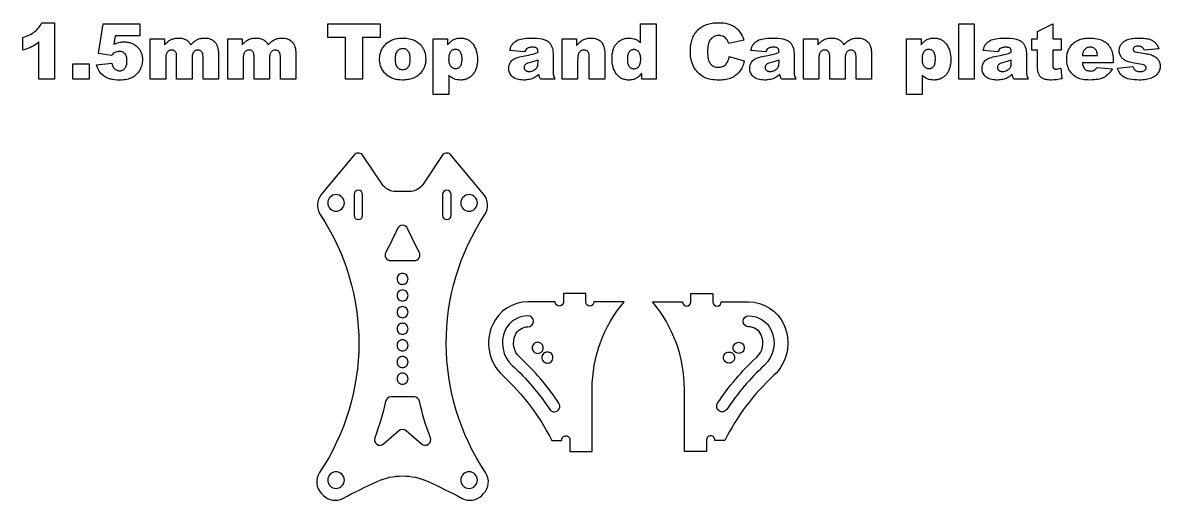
# Model space of a CAD drawing. Extents: x 0 to 442, y 0 to 193.
# Drawn here: x 237 to 442.3, y 45.9 to 132 of the extents above; entities that cross this region are included whole.
import ezdxf

# ---------------------------------------------------------------- set-up
doc = ezdxf.new("R2010")
doc.units = 0
doc.layers.get('0').update_dxf_attribs({"linetype": 'CONTINUOUS'})

msp = doc.modelspace()

# ---------------------------------------------------------------- linework, layer by layer
for points in [[(242.76, 132.01), (242.76, 121.84), (239.95, 121.84), (239.95, 128.51), (239.61, 128.26), (239.28, 128.04), (238.95, 127.84), (238.63, 127.67), (238.29, 127.51), (237.91, 127.35), (237.49, 127.2), (237.03, 127.05), (237.03, 129.33), (237.37, 129.45), (237.7, 129.57), (238, 129.7), (238.29, 129.84), (238.55, 129.98), (238.8, 130.12), (239.03, 130.27), (239.23, 130.43), (239.42, 130.6), (239.6, 130.77), (239.77, 130.95), (239.93, 131.15), (240.08, 131.35), (240.22, 131.56), (240.34, 131.78), (240.46, 132.01)], [(251.56, 131.84), (258.15, 131.84), (258.15, 129.63), (253.69, 129.63), (253.45, 128.13), (253.68, 128.23), (253.91, 128.32), (254.14, 128.39), (254.36, 128.45), (254.59, 128.5), (254.82, 128.53), (255.04, 128.55), (255.26, 128.56), (255.63, 128.55), (255.8, 128.53), (255.98, 128.5), (256.14, 128.47), (256.31, 128.43), (256.47, 128.39), (256.62, 128.33), (256.77, 128.27), (256.92, 128.21), (257.06, 128.13), (257.19, 128.05), (257.33, 127.96), (257.45, 127.87), (257.58, 127.76), (257.7, 127.65), (257.81, 127.54), (257.92, 127.42), (258.01, 127.3), (258.11, 127.17), (258.19, 127.04), (258.27, 126.91), (258.34, 126.77), (258.4, 126.63), (258.45, 126.48), (258.5, 126.34), (258.54, 126.18), (258.57, 126.03), (258.6, 125.87), (258.62, 125.71), (258.63, 125.37), (258.62, 125.13), (258.6, 124.89), (258.56, 124.65), (258.51, 124.42), (258.44, 124.19), (258.36, 123.96), (258.26, 123.73), (258.15, 123.51), (258.02, 123.29), (257.89, 123.09), (257.73, 122.9), (257.57, 122.72), (257.39, 122.56), (257.2, 122.4), (257, 122.27), (256.79, 122.14), (256.56, 122.03), (256.31, 121.94), (256.05, 121.86), (255.78, 121.79), (255.49, 121.74), (255.18, 121.7), (254.86, 121.68), (254.53, 121.67), (254.05, 121.68), (253.61, 121.72), (253.2, 121.78), (253.01, 121.82), (252.83, 121.86), (252.49, 121.97), (252.33, 122.03), (252.18, 122.09), (252.03, 122.17), (251.89, 122.24), (251.76, 122.33), (251.63, 122.42), (251.39, 122.61), (251.18, 122.82), (250.99, 123.03), (250.83, 123.26), (250.68, 123.51), (250.55, 123.79), (250.43, 124.1), (250.32, 124.43), (253.13, 124.74), (253.16, 124.58), (253.19, 124.42), (253.24, 124.28), (253.3, 124.15), (253.36, 124.02), (253.43, 123.91), (253.51, 123.81), (253.6, 123.72), (253.7, 123.63), (253.8, 123.56), (253.91, 123.5), (254.02, 123.45), (254.13, 123.41), (254.25, 123.39), (254.37, 123.37), (254.5, 123.36), (254.64, 123.37), (254.78, 123.39), (254.9, 123.43), (255.03, 123.47), (255.14, 123.54), (255.25, 123.61), (255.36, 123.7), (255.46, 123.8), (255.54, 123.92), (255.62, 124.05), (255.69, 124.19), (255.74, 124.35), (255.78, 124.52), (255.81, 124.71), (255.83, 124.91), (255.83, 125.12), (255.83, 125.33), (255.81, 125.53), (255.78, 125.72), (255.74, 125.89), (255.69, 126.05), (255.62, 126.19), (255.54, 126.32), (255.45, 126.43), (255.35, 126.52), (255.25, 126.61), (255.13, 126.68), (255.01, 126.74), (254.88, 126.78), (254.74, 126.82), (254.59, 126.84), (254.44, 126.84), (254.24, 126.83), (254.04, 126.79), (253.85, 126.73), (253.66, 126.64), (253.52, 126.56), (253.37, 126.44), (253.21, 126.3), (253.04, 126.13), (250.68, 126.47)], [(292.1, 131.84), (301.49, 131.84), (301.49, 129.37), (298.34, 129.37), (298.34, 121.84), (295.25, 121.84), (295.25, 129.37), (292.1, 129.37)], [(351.31, 131.84), (351.31, 121.84), (348.71, 121.84), (348.71, 122.91), (348.45, 122.6), (348.32, 122.46), (348.19, 122.34), (348.07, 122.23), (347.95, 122.14), (347.83, 122.06), (347.72, 121.99), (347.57, 121.92), (347.41, 121.86), (347.25, 121.8), (347.08, 121.76), (346.91, 121.72), (346.74, 121.7), (346.56, 121.68), (346.38, 121.68), (346.2, 121.68), (346.02, 121.7), (345.85, 121.72), (345.68, 121.75), (345.52, 121.79), (345.37, 121.84), (345.22, 121.89), (345.08, 121.96), (344.94, 122.04), (344.8, 122.12), (344.68, 122.21), (344.55, 122.31), (344.44, 122.42), (344.33, 122.54), (344.22, 122.67), (344.12, 122.8), (343.94, 123.09), (343.78, 123.4), (343.64, 123.72), (343.53, 124.05), (343.45, 124.4), (343.39, 124.77), (343.35, 125.14), (343.34, 125.54), (343.35, 125.98), (343.39, 126.39), (343.42, 126.58), (343.46, 126.77), (343.5, 126.95), (343.55, 127.13), (343.61, 127.3), (343.68, 127.46), (343.75, 127.62), (343.82, 127.77), (343.91, 127.91), (344, 128.04), (344.1, 128.17), (344.2, 128.3), (344.31, 128.41), (344.42, 128.52), (344.54, 128.62), (344.66, 128.71), (344.79, 128.8), (344.91, 128.88), (345.05, 128.95), (345.18, 129.01), (345.32, 129.07), (345.46, 129.12), (345.61, 129.16), (345.76, 129.19), (345.91, 129.22), (346.07, 129.24), (346.23, 129.25), (346.39, 129.25), (346.71, 129.24), (347.01, 129.2), (347.3, 129.13), (347.44, 129.08), (347.57, 129.03), (347.7, 128.97), (347.83, 128.91), (347.95, 128.84), (348.07, 128.76), (348.19, 128.67), (348.3, 128.58), (348.51, 128.38), (348.51, 131.84)], [(364.5, 125.94), (367.21, 125.12), (367.14, 124.84), (367.06, 124.57), (366.96, 124.32), (366.86, 124.07), (366.75, 123.84), (366.63, 123.62), (366.49, 123.41), (366.35, 123.21), (366.2, 123.03), (366.04, 122.86), (365.87, 122.69), (365.7, 122.54), (365.51, 122.41), (365.31, 122.28), (365.11, 122.16), (364.9, 122.06), (364.67, 121.97), (364.43, 121.89), (364.18, 121.82), (363.91, 121.77), (363.62, 121.73), (363.33, 121.7), (363.01, 121.68), (362.68, 121.67), (362.29, 121.68), (361.91, 121.7), (361.54, 121.74), (361.2, 121.79), (360.88, 121.86), (360.57, 121.94), (360.29, 122.03), (360.02, 122.15), (359.77, 122.28), (359.52, 122.43), (359.28, 122.6), (359.06, 122.8), (358.84, 123.02), (358.63, 123.26), (358.43, 123.53), (358.24, 123.81), (358.15, 123.96), (358.06, 124.12), (357.98, 124.28), (357.91, 124.45), (357.78, 124.8), (357.67, 125.17), (357.59, 125.56), (357.53, 125.98), (357.5, 126.41), (357.49, 126.87), (357.49, 127.17), (357.51, 127.47), (357.53, 127.76), (357.57, 128.04), (357.61, 128.31), (357.67, 128.57), (357.74, 128.82), (357.82, 129.06), (357.9, 129.29), (358, 129.52), (358.11, 129.74), (358.23, 129.94), (358.36, 130.14), (358.5, 130.33), (358.65, 130.51), (358.81, 130.68), (358.97, 130.84), (359.15, 130.99), (359.34, 131.13), (359.53, 131.26), (359.74, 131.38), (359.95, 131.49), (360.17, 131.59), (360.4, 131.68), (360.64, 131.76), (360.88, 131.83), (361.14, 131.88), (361.4, 131.93), (361.67, 131.97), (361.95, 131.99), (362.24, 132.01), (362.54, 132.01), (363, 132), (363.43, 131.97), (363.84, 131.91), (364.23, 131.82), (364.41, 131.77), (364.59, 131.71), (364.76, 131.65), (364.92, 131.58), (365.08, 131.51), (365.23, 131.43), (365.37, 131.34), (365.51, 131.25), (365.64, 131.15), (365.77, 131.05), (365.9, 130.93), (366.02, 130.82), (366.24, 130.56), (366.45, 130.28), (366.65, 129.97), (366.82, 129.64), (366.98, 129.29), (367.12, 128.9), (364.39, 128.3), (364.32, 128.51), (364.24, 128.69), (364.17, 128.84), (364.09, 128.96), (363.95, 129.13), (363.8, 129.28), (363.63, 129.4), (363.45, 129.51), (363.26, 129.59), (363.06, 129.65), (362.84, 129.69), (362.62, 129.7), (362.36, 129.69), (362.12, 129.65), (361.9, 129.58), (361.79, 129.54), (361.69, 129.49), (361.59, 129.43), (361.49, 129.37), (361.4, 129.3), (361.32, 129.23), (361.15, 129.05), (361.01, 128.86), (360.91, 128.69), (360.82, 128.5), (360.75, 128.29), (360.69, 128.05), (360.64, 127.79), (360.61, 127.51), (360.59, 127.21), (360.58, 126.89), (360.59, 126.49), (360.61, 126.12), (360.65, 125.79), (360.71, 125.49), (360.78, 125.22), (360.87, 124.98), (360.97, 124.78), (361.03, 124.69), (361.09, 124.61), (361.22, 124.46), (361.37, 124.34), (361.52, 124.23), (361.69, 124.15), (361.88, 124.08), (362.07, 124.03), (362.28, 124), (362.51, 123.99), (362.72, 124), (362.92, 124.02), (363.11, 124.06), (363.28, 124.12), (363.45, 124.19), (363.59, 124.27), (363.73, 124.37), (363.85, 124.49), (363.96, 124.62), (364.06, 124.77), (364.15, 124.93), (364.24, 125.1), (364.32, 125.29), (364.39, 125.49), (364.45, 125.71)], [(405.89, 131.84), (408.67, 131.84), (408.67, 121.84), (405.89, 121.84)], [(422.87, 131.84), (422.87, 129.09), (424.4, 129.09), (424.4, 127.05), (422.87, 127.05), (422.87, 124.49), (422.88, 124.28), (422.9, 124.1), (422.92, 123.97), (422.96, 123.88), (423, 123.82), (423.04, 123.77), (423.09, 123.73), (423.15, 123.7), (423.21, 123.68), (423.28, 123.66), (423.36, 123.65), (423.44, 123.64), (423.61, 123.65), (423.81, 123.69), (424.04, 123.74), (424.3, 123.82), (424.5, 121.9), (424, 121.81), (423.51, 121.74), (423.04, 121.69), (422.58, 121.68), (422.33, 121.68), (422.1, 121.7), (421.88, 121.72), (421.68, 121.75), (421.5, 121.78), (421.33, 121.83), (421.18, 121.88), (421.05, 121.94), (420.93, 122.02), (420.82, 122.09), (420.72, 122.18), (420.63, 122.28), (420.54, 122.38), (420.46, 122.5), (420.39, 122.62), (420.33, 122.75), (420.27, 122.9), (420.22, 123.06), (420.18, 123.25), (420.15, 123.46), (420.12, 123.69), (420.11, 123.94), (420.09, 124.21), (420.09, 124.51), (420.09, 127.05), (419.07, 127.05), (419.07, 129.09), (420.09, 129.09), (420.09, 130.42)], [(260.04, 129.09), (262.63, 129.09), (262.63, 128.03), (262.77, 128.19), (262.91, 128.34), (263.05, 128.47), (263.19, 128.6), (263.33, 128.71), (263.47, 128.81), (263.62, 128.9), (263.76, 128.97), (263.91, 129.04), (264.06, 129.09), (264.22, 129.14), (264.39, 129.18), (264.56, 129.21), (264.75, 129.23), (264.94, 129.25), (265.14, 129.25), (265.35, 129.25), (265.55, 129.23), (265.74, 129.21), (265.91, 129.17), (266.08, 129.13), (266.23, 129.08), (266.38, 129.02), (266.51, 128.94), (266.63, 128.86), (266.75, 128.77), (266.86, 128.67), (266.97, 128.56), (267.07, 128.44), (267.16, 128.31), (267.25, 128.18), (267.34, 128.03), (267.66, 128.36), (267.81, 128.5), (267.96, 128.63), (268.11, 128.74), (268.25, 128.84), (268.39, 128.92), (268.53, 128.99), (268.67, 129.05), (268.81, 129.11), (268.97, 129.15), (269.13, 129.19), (269.3, 129.21), (269.48, 129.23), (269.66, 129.25), (269.86, 129.25), (270.14, 129.24), (270.41, 129.21), (270.66, 129.15), (270.89, 129.08), (271.11, 128.98), (271.32, 128.86), (271.5, 128.72), (271.67, 128.56), (271.75, 128.47), (271.83, 128.37), (271.9, 128.27), (271.96, 128.16), (272.07, 127.93), (272.17, 127.67), (272.24, 127.39), (272.29, 127.08), (272.32, 126.75), (272.33, 126.39), (272.33, 121.84), (269.55, 121.84), (269.55, 125.97), (269.53, 126.2), (269.5, 126.4), (269.47, 126.48), (269.44, 126.56), (269.4, 126.64), (269.36, 126.7), (269.28, 126.79), (269.21, 126.86), (269.13, 126.93), (269.04, 126.98), (268.95, 127.02), (268.86, 127.05), (268.76, 127.07), (268.66, 127.07), (268.54, 127.07), (268.43, 127.05), (268.32, 127.02), (268.22, 126.99), (268.12, 126.94), (268.03, 126.88), (267.95, 126.8), (267.87, 126.72), (267.8, 126.62), (267.74, 126.52), (267.69, 126.39), (267.65, 126.26), (267.62, 126.11), (267.59, 125.95), (267.58, 125.77), (267.57, 125.58), (267.57, 121.84), (264.79, 121.84), (264.79, 125.83), (264.79, 126.05), (264.78, 126.23), (264.76, 126.38), (264.74, 126.48), (264.68, 126.61), (264.61, 126.73), (264.53, 126.83), (264.43, 126.92), (264.31, 126.99), (264.19, 127.05), (264.06, 127.08), (263.92, 127.09), (263.8, 127.08), (263.69, 127.07), (263.58, 127.04), (263.48, 127), (263.38, 126.95), (263.29, 126.88), (263.21, 126.81), (263.13, 126.73), (263.06, 126.63), (262.99, 126.52), (262.94, 126.39), (262.9, 126.25), (262.86, 126.09), (262.84, 125.92), (262.82, 125.74), (262.82, 125.54), (262.82, 121.84), (260.04, 121.84)], [(274.01, 129.09), (276.6, 129.09), (276.6, 128.03), (276.74, 128.19), (276.88, 128.34), (277.02, 128.47), (277.16, 128.6), (277.3, 128.71), (277.44, 128.81), (277.59, 128.9), (277.73, 128.97), (277.88, 129.04), (278.03, 129.09), (278.19, 129.14), (278.36, 129.18), (278.53, 129.21), (278.72, 129.23), (278.91, 129.25), (279.11, 129.25), (279.32, 129.25), (279.52, 129.23), (279.71, 129.21), (279.88, 129.17), (280.05, 129.13), (280.2, 129.08), (280.35, 129.02), (280.48, 128.94), (280.6, 128.86), (280.72, 128.77), (280.83, 128.67), (280.94, 128.56), (281.04, 128.44), (281.13, 128.31), (281.22, 128.18), (281.31, 128.03), (281.63, 128.36), (281.78, 128.5), (281.93, 128.63), (282.08, 128.74), (282.22, 128.84), (282.36, 128.92), (282.5, 128.99), (282.64, 129.05), (282.78, 129.11), (282.94, 129.15), (283.1, 129.19), (283.27, 129.21), (283.45, 129.23), (283.63, 129.25), (283.83, 129.25), (284.11, 129.24), (284.38, 129.21), (284.63, 129.15), (284.86, 129.08), (285.08, 128.98), (285.29, 128.86), (285.47, 128.72), (285.64, 128.56), (285.72, 128.47), (285.8, 128.37), (285.87, 128.27), (285.93, 128.16), (286.04, 127.93), (286.14, 127.67), (286.21, 127.39), (286.26, 127.08), (286.29, 126.75), (286.3, 126.39), (286.3, 121.84), (283.52, 121.84), (283.52, 125.97), (283.5, 126.2), (283.47, 126.4), (283.44, 126.48), (283.41, 126.56), (283.37, 126.64), (283.33, 126.7), (283.25, 126.79), (283.18, 126.86), (283.1, 126.93), (283.01, 126.98), (282.92, 127.02), (282.83, 127.05), (282.73, 127.07), (282.63, 127.07), (282.51, 127.07), (282.4, 127.05), (282.29, 127.02), (282.19, 126.99), (282.09, 126.94), (282, 126.88), (281.92, 126.8), (281.84, 126.72), (281.77, 126.62), (281.71, 126.52), (281.66, 126.39), (281.62, 126.26), (281.59, 126.11), (281.56, 125.95), (281.55, 125.77), (281.54, 125.58), (281.54, 121.84), (278.76, 121.84), (278.76, 125.83), (278.76, 126.05), (278.75, 126.23), (278.73, 126.38), (278.71, 126.48), (278.65, 126.61), (278.58, 126.73), (278.5, 126.83), (278.4, 126.92), (278.28, 126.99), (278.16, 127.05), (278.03, 127.08), (277.89, 127.09), (277.77, 127.08), (277.66, 127.07), (277.55, 127.04), (277.45, 127), (277.35, 126.95), (277.26, 126.88), (277.18, 126.81), (277.1, 126.73), (277.03, 126.63), (276.96, 126.52), (276.91, 126.39), (276.87, 126.25), (276.83, 126.09), (276.81, 125.92), (276.79, 125.74), (276.79, 125.54), (276.79, 121.84), (274.01, 121.84)], [(301.41, 125.44), (301.42, 125.65), (301.43, 125.85), (301.45, 126.05), (301.48, 126.24), (301.52, 126.42), (301.57, 126.61), (301.63, 126.78), (301.69, 126.96), (301.77, 127.12), (301.85, 127.29), (301.94, 127.45), (302.04, 127.6), (302.15, 127.75), (302.27, 127.9), (302.4, 128.04), (302.53, 128.18), (302.68, 128.31), (302.83, 128.43), (302.98, 128.54), (303.14, 128.65), (303.31, 128.74), (303.48, 128.83), (303.66, 128.91), (303.85, 128.98), (304.04, 129.04), (304.24, 129.1), (304.44, 129.15), (304.65, 129.18), (304.87, 129.21), (305.09, 129.23), (305.32, 129.25), (305.56, 129.25), (305.82, 129.25), (306.08, 129.23), (306.33, 129.21), (306.58, 129.17), (306.81, 129.13), (307.04, 129.07), (307.26, 129.01), (307.47, 128.94), (307.67, 128.85), (307.86, 128.76), (308.04, 128.65), (308.22, 128.54), (308.39, 128.42), (308.55, 128.28), (308.7, 128.14), (308.84, 127.99), (308.95, 127.86), (309.05, 127.73), (309.15, 127.59), (309.23, 127.45), (309.31, 127.31), (309.39, 127.16), (309.45, 127.01), (309.51, 126.85), (309.57, 126.7), (309.61, 126.53), (309.65, 126.37), (309.68, 126.2), (309.72, 125.85), (309.74, 125.49), (309.73, 125.28), (309.72, 125.08), (309.7, 124.88), (309.67, 124.69), (309.63, 124.5), (309.58, 124.32), (309.52, 124.14), (309.46, 123.96), (309.39, 123.8), (309.3, 123.63), (309.21, 123.47), (309.11, 123.32), (309, 123.17), (308.89, 123.02), (308.76, 122.88), (308.63, 122.75), (308.49, 122.62), (308.34, 122.5), (308.18, 122.38), (308.02, 122.28), (307.85, 122.18), (307.68, 122.1), (307.5, 122.02), (307.31, 121.95), (307.11, 121.88), (306.91, 121.83), (306.7, 121.78), (306.49, 121.75), (306.27, 121.72), (306.04, 121.7), (305.8, 121.68), (305.56, 121.68), (305.14, 121.69), (304.73, 121.73), (304.54, 121.77), (304.35, 121.8), (304.16, 121.85), (303.98, 121.9), (303.81, 121.96), (303.64, 122.03), (303.48, 122.1), (303.32, 122.18), (303.17, 122.26), (303.02, 122.36), (302.88, 122.46), (302.74, 122.57), (302.58, 122.71), (302.43, 122.85), (302.29, 123), (302.16, 123.16), (302.04, 123.32), (301.93, 123.49), (301.83, 123.66), (301.75, 123.83), (301.67, 124.02), (301.6, 124.2), (301.54, 124.4), (301.5, 124.6), (301.46, 124.8), (301.44, 125.01), (301.42, 125.22)], [(304.2, 125.45), (304.2, 125.22), (304.22, 125), (304.25, 124.8), (304.3, 124.61), (304.35, 124.44), (304.42, 124.28), (304.5, 124.14), (304.59, 124.02), (304.69, 123.91), (304.8, 123.82), (304.91, 123.74), (305.03, 123.67), (305.16, 123.62), (305.29, 123.58), (305.43, 123.56), (305.58, 123.55), (305.72, 123.56), (305.86, 123.58), (306, 123.62), (306.12, 123.67), (306.24, 123.73), (306.36, 123.81), (306.46, 123.9), (306.56, 124.01), (306.65, 124.13), (306.73, 124.27), (306.8, 124.43), (306.85, 124.61), (306.89, 124.8), (306.92, 125.01), (306.94, 125.23), (306.95, 125.48), (306.94, 125.71), (306.92, 125.92), (306.89, 126.12), (306.85, 126.3), (306.79, 126.47), (306.73, 126.62), (306.65, 126.76), (306.56, 126.88), (306.46, 126.99), (306.35, 127.08), (306.24, 127.16), (306.12, 127.23), (306, 127.28), (305.87, 127.31), (305.74, 127.33), (305.6, 127.34), (305.45, 127.33), (305.31, 127.31), (305.17, 127.27), (305.04, 127.22), (304.92, 127.16), (304.8, 127.08), (304.7, 126.98), (304.59, 126.87), (304.5, 126.75), (304.42, 126.61), (304.35, 126.45), (304.3, 126.28), (304.25, 126.1), (304.22, 125.9), (304.2, 125.68)], [(311.09, 119.09), (311.09, 129.09), (313.69, 129.09), (313.69, 128.02), (313.95, 128.33), (314.08, 128.46), (314.2, 128.58), (314.33, 128.69), (314.44, 128.78), (314.56, 128.86), (314.68, 128.93), (314.83, 129.01), (314.99, 129.07), (315.15, 129.13), (315.31, 129.17), (315.48, 129.21), (315.66, 129.23), (315.84, 129.25), (316.02, 129.25), (316.2, 129.25), (316.37, 129.23), (316.54, 129.21), (316.7, 129.18), (316.86, 129.14), (317.02, 129.09), (317.16, 129.04), (317.31, 128.97), (317.45, 128.9), (317.58, 128.82), (317.71, 128.73), (317.83, 128.63), (317.95, 128.52), (318.06, 128.4), (318.16, 128.27), (318.27, 128.14), (318.45, 127.85), (318.61, 127.55), (318.75, 127.23), (318.86, 126.9), (318.95, 126.54), (319.01, 126.18), (319.05, 125.79), (319.06, 125.39), (319.05, 124.95), (319.01, 124.54), (318.98, 124.34), (318.94, 124.15), (318.9, 123.97), (318.84, 123.8), (318.79, 123.63), (318.72, 123.46), (318.65, 123.31), (318.57, 123.16), (318.49, 123.02), (318.4, 122.88), (318.3, 122.75), (318.19, 122.63), (318.08, 122.52), (317.97, 122.41), (317.85, 122.31), (317.73, 122.21), (317.61, 122.13), (317.48, 122.05), (317.35, 121.98), (317.21, 121.92), (317.08, 121.86), (316.93, 121.81), (316.79, 121.77), (316.64, 121.74), (316.49, 121.71), (316.33, 121.69), (316.17, 121.68), (316.01, 121.68), (315.69, 121.69), (315.39, 121.73), (315.11, 121.8), (314.97, 121.85), (314.84, 121.9), (314.58, 122.02), (314.33, 122.17), (314.11, 122.34), (313.89, 122.55), (313.89, 119.09)], [(327.58, 126.74), (324.93, 127.02), (325.01, 127.35), (325.11, 127.64), (325.17, 127.77), (325.23, 127.9), (325.29, 128.01), (325.36, 128.11), (325.44, 128.21), (325.52, 128.31), (325.61, 128.4), (325.71, 128.49), (325.93, 128.65), (326.18, 128.81), (326.38, 128.91), (326.63, 128.99), (326.91, 129.07), (327.23, 129.13), (327.57, 129.19), (327.92, 129.22), (328.29, 129.24), (328.67, 129.25), (329.27, 129.24), (329.8, 129.22), (330.27, 129.17), (330.68, 129.11), (330.86, 129.07), (331.04, 129.02), (331.21, 128.96), (331.37, 128.9), (331.53, 128.82), (331.67, 128.73), (331.81, 128.63), (331.94, 128.53), (332.03, 128.45), (332.11, 128.36), (332.18, 128.26), (332.26, 128.16), (332.32, 128.04), (332.39, 127.92), (332.5, 127.66), (332.59, 127.38), (332.65, 127.11), (332.69, 126.84), (332.7, 126.58), (332.7, 123.38), (332.71, 123.14), (332.72, 122.93), (332.74, 122.74), (332.77, 122.58), (332.81, 122.43), (332.87, 122.25), (332.95, 122.06), (333.05, 121.84), (330.45, 121.84), (330.32, 122.09), (330.24, 122.27), (330.19, 122.46), (330.15, 122.73), (329.87, 122.49), (329.6, 122.28), (329.47, 122.19), (329.33, 122.11), (329.2, 122.04), (329.06, 121.98), (328.87, 121.91), (328.68, 121.85), (328.48, 121.8), (328.26, 121.75), (328.05, 121.72), (327.82, 121.7), (327.59, 121.68), (327.35, 121.68), (327.03, 121.69), (326.74, 121.72), (326.46, 121.76), (326.21, 121.83), (325.97, 121.91), (325.76, 122.02), (325.56, 122.14), (325.38, 122.28), (325.22, 122.43), (325.09, 122.6), (324.97, 122.77), (324.88, 122.95), (324.8, 123.14), (324.75, 123.34), (324.72, 123.54), (324.71, 123.76), (324.72, 123.96), (324.74, 124.15), (324.78, 124.34), (324.83, 124.51), (324.9, 124.68), (324.98, 124.83), (325.08, 124.98), (325.19, 125.12), (325.33, 125.25), (325.49, 125.37), (325.67, 125.48), (325.88, 125.58), (326.12, 125.68), (326.38, 125.76), (326.67, 125.84), (326.98, 125.91), (328.27, 126.18), (328.71, 126.27), (329.01, 126.35), (329.48, 126.49), (329.99, 126.68), (329.98, 126.92), (329.96, 127.02), (329.94, 127.11), (329.91, 127.2), (329.87, 127.27), (329.83, 127.34), (329.78, 127.4), (329.72, 127.44), (329.65, 127.48), (329.57, 127.52), (329.49, 127.55), (329.39, 127.57), (329.28, 127.59), (329.03, 127.6), (328.71, 127.59), (328.57, 127.57), (328.44, 127.55), (328.31, 127.51), (328.2, 127.48), (328.1, 127.43), (328.01, 127.38), (327.95, 127.33), (327.88, 127.28), (327.83, 127.21), (327.77, 127.14), (327.67, 126.96)], [(334.37, 129.09), (336.95, 129.09), (336.95, 127.91), (337.1, 128.08), (337.24, 128.24), (337.39, 128.39), (337.54, 128.53), (337.68, 128.65), (337.83, 128.76), (337.98, 128.86), (338.13, 128.94), (338.28, 129.01), (338.44, 129.08), (338.61, 129.13), (338.79, 129.17), (338.97, 129.21), (339.16, 129.23), (339.36, 129.25), (339.57, 129.25), (339.85, 129.24), (340.12, 129.21), (340.37, 129.15), (340.6, 129.08), (340.82, 128.98), (341.02, 128.86), (341.21, 128.73), (341.38, 128.57), (341.46, 128.48), (341.53, 128.38), (341.66, 128.18), (341.77, 127.95), (341.87, 127.69), (341.94, 127.42), (341.99, 127.12), (342.02, 126.79), (342.03, 126.45), (342.03, 121.84), (339.24, 121.84), (339.24, 125.83), (339.23, 125.99), (339.22, 126.14), (339.2, 126.28), (339.18, 126.41), (339.14, 126.52), (339.1, 126.63), (339.05, 126.71), (338.99, 126.79), (338.92, 126.86), (338.85, 126.92), (338.77, 126.96), (338.68, 127), (338.59, 127.03), (338.49, 127.06), (338.39, 127.07), (338.28, 127.07), (338.15, 127.07), (338.04, 127.05), (337.93, 127.02), (337.82, 126.98), (337.72, 126.93), (337.63, 126.86), (337.54, 126.78), (337.46, 126.69), (337.38, 126.59), (337.32, 126.46), (337.27, 126.32), (337.22, 126.16), (337.19, 125.98), (337.16, 125.78), (337.15, 125.56), (337.14, 125.32), (337.14, 121.84), (334.37, 121.84)], [(371.06, 126.74), (368.41, 127.02), (368.49, 127.35), (368.59, 127.64), (368.65, 127.77), (368.71, 127.9), (368.77, 128.01), (368.84, 128.11), (368.91, 128.21), (369, 128.31), (369.09, 128.4), (369.18, 128.49), (369.4, 128.65), (369.65, 128.81), (369.86, 128.91), (370.11, 128.99), (370.39, 129.07), (370.71, 129.13), (371.05, 129.19), (371.4, 129.22), (371.77, 129.24), (372.15, 129.25), (372.74, 129.24), (373.28, 129.22), (373.75, 129.17), (374.16, 129.11), (374.34, 129.07), (374.52, 129.02), (374.69, 128.96), (374.85, 128.9), (375, 128.82), (375.15, 128.73), (375.29, 128.63), (375.42, 128.53), (375.51, 128.45), (375.59, 128.36), (375.66, 128.26), (375.74, 128.16), (375.8, 128.04), (375.87, 127.92), (375.98, 127.66), (376.07, 127.38), (376.13, 127.11), (376.17, 126.84), (376.18, 126.58), (376.18, 123.38), (376.19, 123.14), (376.2, 122.93), (376.22, 122.74), (376.25, 122.58), (376.29, 122.43), (376.35, 122.25), (376.43, 122.06), (376.53, 121.84), (373.92, 121.84), (373.8, 122.09), (373.72, 122.27), (373.67, 122.46), (373.62, 122.73), (373.35, 122.49), (373.08, 122.28), (372.95, 122.19), (372.81, 122.11), (372.67, 122.04), (372.54, 121.98), (372.35, 121.91), (372.16, 121.85), (371.95, 121.8), (371.74, 121.75), (371.53, 121.72), (371.3, 121.7), (371.07, 121.68), (370.83, 121.68), (370.51, 121.69), (370.22, 121.72), (369.94, 121.76), (369.69, 121.83), (369.45, 121.91), (369.24, 122.02), (369.04, 122.14), (368.86, 122.28), (368.7, 122.43), (368.57, 122.6), (368.45, 122.77), (368.36, 122.95), (368.28, 123.14), (368.23, 123.34), (368.2, 123.54), (368.19, 123.76), (368.2, 123.96), (368.22, 124.15), (368.26, 124.34), (368.31, 124.51), (368.38, 124.68), (368.46, 124.83), (368.56, 124.98), (368.67, 125.12), (368.81, 125.25), (368.97, 125.37), (369.15, 125.48), (369.36, 125.58), (369.6, 125.68), (369.86, 125.76), (370.15, 125.84), (370.46, 125.91), (371.75, 126.18), (372.19, 126.27), (372.49, 126.35), (372.96, 126.49), (373.47, 126.68), (373.45, 126.92), (373.44, 127.02), (373.41, 127.11), (373.39, 127.2), (373.35, 127.27), (373.31, 127.34), (373.26, 127.4), (373.2, 127.44), (373.13, 127.48), (373.05, 127.52), (372.96, 127.55), (372.87, 127.57), (372.76, 127.59), (372.51, 127.6), (372.19, 127.59), (372.05, 127.57), (371.92, 127.55), (371.79, 127.51), (371.68, 127.48), (371.58, 127.43), (371.49, 127.38), (371.42, 127.33), (371.36, 127.28), (371.3, 127.21), (371.25, 127.14), (371.15, 126.96)], [(377.87, 129.09), (380.46, 129.09), (380.46, 128.03), (380.6, 128.19), (380.74, 128.34), (380.88, 128.47), (381.02, 128.6), (381.16, 128.71), (381.31, 128.81), (381.45, 128.9), (381.59, 128.97), (381.74, 129.04), (381.89, 129.09), (382.05, 129.14), (382.22, 129.18), (382.4, 129.21), (382.58, 129.23), (382.77, 129.25), (382.97, 129.25), (383.18, 129.25), (383.38, 129.23), (383.57, 129.21), (383.74, 129.17), (383.91, 129.13), (384.06, 129.08), (384.21, 129.02), (384.34, 128.94), (384.46, 128.86), (384.58, 128.77), (384.69, 128.67), (384.8, 128.56), (384.9, 128.44), (384.99, 128.31), (385.08, 128.18), (385.17, 128.03), (385.49, 128.36), (385.64, 128.5), (385.79, 128.63), (385.94, 128.74), (386.08, 128.84), (386.22, 128.92), (386.36, 128.99), (386.5, 129.05), (386.64, 129.11), (386.8, 129.15), (386.96, 129.19), (387.13, 129.21), (387.31, 129.23), (387.49, 129.25), (387.69, 129.25), (387.97, 129.24), (388.24, 129.21), (388.49, 129.15), (388.72, 129.08), (388.94, 128.98), (389.15, 128.86), (389.33, 128.72), (389.51, 128.56), (389.58, 128.47), (389.66, 128.37), (389.73, 128.27), (389.79, 128.16), (389.9, 127.93), (390, 127.67), (390.07, 127.39), (390.12, 127.08), (390.15, 126.75), (390.16, 126.39), (390.16, 121.84), (387.38, 121.84), (387.38, 125.97), (387.36, 126.2), (387.33, 126.4), (387.3, 126.48), (387.27, 126.56), (387.23, 126.64), (387.19, 126.7), (387.11, 126.79), (387.04, 126.86), (386.96, 126.93), (386.87, 126.98), (386.78, 127.02), (386.69, 127.05), (386.59, 127.07), (386.49, 127.07), (386.37, 127.07), (386.26, 127.05), (386.15, 127.02), (386.05, 126.99), (385.96, 126.94), (385.87, 126.88), (385.78, 126.8), (385.7, 126.72), (385.63, 126.62), (385.57, 126.52), (385.52, 126.39), (385.48, 126.26), (385.45, 126.11), (385.42, 125.95), (385.41, 125.77), (385.41, 125.58), (385.41, 121.84), (382.62, 121.84), (382.62, 125.83), (382.62, 126.05), (382.61, 126.23), (382.59, 126.38), (382.57, 126.48), (382.51, 126.61), (382.45, 126.73), (382.36, 126.83), (382.26, 126.92), (382.14, 126.99), (382.02, 127.05), (381.89, 127.08), (381.75, 127.09), (381.63, 127.08), (381.52, 127.07), (381.41, 127.04), (381.31, 127), (381.21, 126.95), (381.12, 126.88), (381.04, 126.81), (380.96, 126.73), (380.89, 126.63), (380.82, 126.52), (380.77, 126.39), (380.73, 126.25), (380.69, 126.09), (380.67, 125.92), (380.66, 125.74), (380.65, 125.54), (380.65, 121.84), (377.87, 121.84)], [(396.49, 119.09), (396.49, 129.09), (399.09, 129.09), (399.09, 128.02), (399.35, 128.33), (399.48, 128.46), (399.61, 128.58), (399.73, 128.69), (399.85, 128.78), (399.96, 128.86), (400.08, 128.93), (400.23, 129.01), (400.39, 129.07), (400.55, 129.13), (400.72, 129.17), (400.89, 129.21), (401.06, 129.23), (401.24, 129.25), (401.42, 129.25), (401.6, 129.25), (401.77, 129.23), (401.94, 129.21), (402.11, 129.18), (402.27, 129.14), (402.42, 129.09), (402.57, 129.04), (402.71, 128.97), (402.85, 128.9), (402.98, 128.82), (403.11, 128.73), (403.23, 128.63), (403.35, 128.52), (403.46, 128.4), (403.57, 128.27), (403.67, 128.14), (403.86, 127.85), (404.02, 127.55), (404.15, 127.23), (404.27, 126.9), (404.35, 126.54), (404.41, 126.18), (404.45, 125.79), (404.46, 125.39), (404.45, 124.95), (404.41, 124.54), (404.38, 124.34), (404.34, 124.15), (404.3, 123.97), (404.25, 123.8), (404.19, 123.63), (404.13, 123.46), (404.05, 123.31), (403.98, 123.16), (403.89, 123.02), (403.8, 122.88), (403.7, 122.75), (403.6, 122.63), (403.49, 122.52), (403.37, 122.41), (403.26, 122.31), (403.14, 122.21), (403.01, 122.13), (402.88, 122.05), (402.75, 121.98), (402.62, 121.92), (402.48, 121.86), (402.34, 121.81), (402.19, 121.77), (402.04, 121.74), (401.89, 121.71), (401.73, 121.69), (401.57, 121.68), (401.41, 121.68), (401.09, 121.69), (400.79, 121.73), (400.51, 121.8), (400.37, 121.85), (400.24, 121.9), (399.98, 122.02), (399.74, 122.17), (399.51, 122.34), (399.29, 122.55), (399.29, 119.09)], [(412.98, 126.74), (410.32, 127.02), (410.41, 127.35), (410.51, 127.64), (410.56, 127.77), (410.62, 127.9), (410.69, 128.01), (410.76, 128.11), (410.83, 128.21), (410.91, 128.31), (411, 128.4), (411.1, 128.49), (411.32, 128.65), (411.57, 128.81), (411.78, 128.91), (412.03, 128.99), (412.31, 129.07), (412.62, 129.13), (412.96, 129.19), (413.32, 129.22), (413.69, 129.24), (414.07, 129.25), (414.66, 129.24), (415.19, 129.22), (415.66, 129.17), (416.07, 129.11), (416.26, 129.07), (416.44, 129.02), (416.61, 128.96), (416.77, 128.9), (416.92, 128.82), (417.07, 128.73), (417.21, 128.63), (417.34, 128.53), (417.42, 128.45), (417.5, 128.36), (417.58, 128.26), (417.65, 128.16), (417.72, 128.04), (417.78, 127.92), (417.89, 127.66), (417.98, 127.38), (418.05, 127.11), (418.09, 126.84), (418.1, 126.58), (418.1, 123.38), (418.1, 123.14), (418.12, 122.93), (418.14, 122.74), (418.16, 122.58), (418.21, 122.43), (418.27, 122.25), (418.35, 122.06), (418.45, 121.84), (415.84, 121.84), (415.71, 122.09), (415.64, 122.27), (415.59, 122.46), (415.54, 122.73), (415.27, 122.49), (415, 122.28), (414.86, 122.19), (414.73, 122.11), (414.59, 122.04), (414.46, 121.98), (414.27, 121.91), (414.07, 121.85), (413.87, 121.8), (413.66, 121.75), (413.44, 121.72), (413.22, 121.7), (412.98, 121.68), (412.74, 121.68), (412.43, 121.69), (412.14, 121.72), (411.86, 121.76), (411.6, 121.83), (411.37, 121.91), (411.15, 122.02), (410.95, 122.14), (410.78, 122.28), (410.62, 122.43), (410.48, 122.6), (410.37, 122.77), (410.27, 122.95), (410.2, 123.14), (410.15, 123.34), (410.12, 123.54), (410.1, 123.76), (410.11, 123.96), (410.14, 124.15), (410.17, 124.34), (410.23, 124.51), (410.29, 124.68), (410.38, 124.83), (410.48, 124.98), (410.59, 125.12), (410.72, 125.25), (410.88, 125.37), (411.07, 125.48), (411.28, 125.58), (411.51, 125.68), (411.78, 125.76), (412.06, 125.84), (412.38, 125.91), (413.66, 126.18), (414.1, 126.27), (414.4, 126.35), (414.88, 126.49), (415.38, 126.68), (415.37, 126.92), (415.35, 127.02), (415.33, 127.11), (415.3, 127.2), (415.27, 127.27), (415.22, 127.34), (415.17, 127.4), (415.12, 127.44), (415.05, 127.48), (414.97, 127.52), (414.88, 127.55), (414.78, 127.57), (414.68, 127.59), (414.43, 127.6), (414.11, 127.59), (413.97, 127.57), (413.83, 127.55), (413.71, 127.51), (413.6, 127.48), (413.5, 127.43), (413.41, 127.38), (413.34, 127.33), (413.28, 127.28), (413.22, 127.21), (413.17, 127.14), (413.06, 126.96)], [(433.77, 124.78), (428.2, 124.78), (428.22, 124.61), (428.25, 124.46), (428.29, 124.32), (428.33, 124.19), (428.38, 124.07), (428.43, 123.96), (428.5, 123.87), (428.56, 123.78), (428.67, 123.67), (428.78, 123.57), (428.9, 123.49), (429.03, 123.43), (429.16, 123.38), (429.31, 123.34), (429.46, 123.32), (429.61, 123.31), (429.82, 123.32), (430.01, 123.36), (430.2, 123.42), (430.39, 123.51), (430.51, 123.59), (430.63, 123.69), (430.75, 123.82), (430.88, 123.97), (433.61, 123.72), (433.45, 123.46), (433.28, 123.21), (433.1, 122.99), (432.92, 122.78), (432.73, 122.6), (432.52, 122.43), (432.31, 122.28), (432.1, 122.15), (431.86, 122.04), (431.61, 121.95), (431.32, 121.86), (431.02, 121.8), (430.69, 121.75), (430.33, 121.71), (429.95, 121.69), (429.55, 121.68), (429.2, 121.69), (428.87, 121.7), (428.56, 121.74), (428.27, 121.78), (427.99, 121.84), (427.74, 121.91), (427.5, 121.99), (427.29, 122.08), (427.09, 122.19), (426.89, 122.32), (426.71, 122.46), (426.53, 122.61), (426.37, 122.78), (426.21, 122.96), (426.06, 123.16), (425.92, 123.37), (425.79, 123.6), (425.68, 123.84), (425.59, 124.08), (425.51, 124.34), (425.45, 124.6), (425.41, 124.87), (425.39, 125.16), (425.38, 125.45), (425.38, 125.66), (425.39, 125.87), (425.42, 126.07), (425.45, 126.26), (425.48, 126.45), (425.53, 126.63), (425.59, 126.81), (425.65, 126.99), (425.72, 127.16), (425.8, 127.32), (425.89, 127.48), (425.99, 127.63), (426.1, 127.78), (426.21, 127.93), (426.33, 128.07), (426.47, 128.2), (426.61, 128.33), (426.75, 128.45), (426.9, 128.56), (427.06, 128.66), (427.23, 128.75), (427.4, 128.84), (427.58, 128.92), (427.76, 128.99), (427.95, 129.05), (428.15, 129.1), (428.35, 129.15), (428.56, 129.18), (428.78, 129.21), (429, 129.23), (429.23, 129.25), (429.47, 129.25), (429.85, 129.24), (430.21, 129.22), (430.54, 129.18), (430.86, 129.13), (431.16, 129.07), (431.44, 128.99), (431.69, 128.89), (431.93, 128.78), (432.14, 128.66), (432.35, 128.52), (432.54, 128.37), (432.72, 128.2), (432.88, 128.03), (433.04, 127.84), (433.17, 127.63), (433.3, 127.42), (433.41, 127.18), (433.5, 126.94), (433.58, 126.67), (433.65, 126.39), (433.7, 126.09), (433.74, 125.77), (433.76, 125.44), (433.77, 125.09)], [(430.94, 126.11), (430.92, 126.3), (430.89, 126.48), (430.84, 126.65), (430.79, 126.8), (430.74, 126.93), (430.67, 127.06), (430.59, 127.16), (430.51, 127.26), (430.42, 127.34), (430.32, 127.41), (430.22, 127.47), (430.1, 127.52), (429.99, 127.56), (429.86, 127.58), (429.73, 127.6), (429.59, 127.61), (429.43, 127.6), (429.27, 127.57), (429.13, 127.53), (428.99, 127.48), (428.86, 127.4), (428.74, 127.31), (428.63, 127.2), (428.53, 127.08), (428.47, 126.99), (428.41, 126.9), (428.37, 126.79), (428.32, 126.67), (428.29, 126.55), (428.25, 126.41), (428.21, 126.11)], [(434.55, 123.85), (437.31, 124.11), (437.4, 123.89), (437.46, 123.79), (437.51, 123.69), (437.57, 123.61), (437.64, 123.53), (437.71, 123.47), (437.79, 123.41), (437.87, 123.36), (437.95, 123.32), (438.04, 123.28), (438.14, 123.25), (438.25, 123.23), (438.36, 123.21), (438.6, 123.2), (438.74, 123.2), (438.87, 123.22), (438.99, 123.23), (439.1, 123.26), (439.2, 123.29), (439.3, 123.33), (439.39, 123.38), (439.47, 123.44), (439.58, 123.53), (439.62, 123.58), (439.65, 123.64), (439.68, 123.69), (439.69, 123.75), (439.71, 123.82), (439.71, 123.88), (439.7, 123.95), (439.69, 124.02), (439.67, 124.09), (439.63, 124.15), (439.59, 124.2), (439.53, 124.25), (439.47, 124.3), (439.4, 124.34), (439.24, 124.41), (438.98, 124.47), (438.64, 124.55), (438.2, 124.63), (437.53, 124.75), (436.98, 124.87), (436.53, 124.99), (436.19, 125.1), (436.06, 125.16), (435.92, 125.22), (435.8, 125.3), (435.67, 125.39), (435.56, 125.48), (435.45, 125.59), (435.34, 125.7), (435.24, 125.82), (435.15, 125.95), (435.08, 126.09), (435.01, 126.23), (434.96, 126.37), (434.91, 126.52), (434.88, 126.67), (434.87, 126.83), (434.86, 126.99), (434.87, 127.16), (434.89, 127.33), (434.92, 127.5), (434.96, 127.65), (435.02, 127.81), (435.09, 127.95), (435.18, 128.09), (435.28, 128.22), (435.38, 128.35), (435.5, 128.46), (435.63, 128.57), (435.77, 128.67), (435.92, 128.77), (436.08, 128.85), (436.24, 128.93), (436.42, 129), (436.61, 129.05), (436.82, 129.11), (437.04, 129.15), (437.28, 129.19), (437.53, 129.21), (437.8, 129.23), (438.08, 129.25), (438.38, 129.25), (438.98, 129.24), (439.26, 129.22), (439.51, 129.2), (439.73, 129.17), (439.94, 129.14), (440.13, 129.1), (440.29, 129.05), (440.44, 129), (440.59, 128.94), (440.73, 128.87), (440.86, 128.8), (440.98, 128.72), (441.1, 128.63), (441.22, 128.54), (441.32, 128.44), (441.42, 128.33), (441.52, 128.21), (441.61, 128.09), (441.7, 127.95), (441.78, 127.8), (441.86, 127.65), (441.94, 127.49), (442.01, 127.31), (439.38, 127.05), (439.32, 127.22), (439.24, 127.36), (439.14, 127.47), (439.03, 127.57), (438.95, 127.62), (438.86, 127.66), (438.77, 127.7), (438.67, 127.73), (438.57, 127.75), (438.47, 127.77), (438.24, 127.78), (438.02, 127.77), (437.84, 127.74), (437.68, 127.69), (437.61, 127.66), (437.56, 127.62), (437.46, 127.53), (437.4, 127.43), (437.36, 127.33), (437.34, 127.21), (437.35, 127.15), (437.36, 127.09), (437.38, 127.03), (437.41, 126.98), (437.45, 126.93), (437.5, 126.89), (437.55, 126.85), (437.62, 126.81), (437.69, 126.78), (437.79, 126.74), (438.05, 126.68), (438.39, 126.62), (438.8, 126.56), (439.45, 126.48), (439.74, 126.43), (440.01, 126.38), (440.26, 126.32), (440.48, 126.26), (440.68, 126.2), (440.86, 126.13), (441.03, 126.06), (441.18, 125.97), (441.32, 125.89), (441.46, 125.79), (441.58, 125.69), (441.7, 125.58), (441.8, 125.46), (441.9, 125.33), (441.98, 125.2), (442.05, 125.07), (442.11, 124.93), (442.16, 124.79), (442.2, 124.64), (442.23, 124.5), (442.25, 124.35), (442.25, 124.19), (442.25, 124.04), (442.23, 123.88), (442.2, 123.73), (442.16, 123.58), (442.11, 123.42), (442.04, 123.27), (441.96, 123.12), (441.88, 122.97), (441.77, 122.83), (441.66, 122.69), (441.53, 122.56), (441.39, 122.44), (441.23, 122.33), (441.06, 122.22), (440.88, 122.12), (440.68, 122.03), (440.47, 121.95), (440.24, 121.88), (439.99, 121.82), (439.72, 121.77), (439.43, 121.73), (439.13, 121.7), (438.8, 121.68), (438.46, 121.68), (437.98, 121.69), (437.54, 121.71), (437.13, 121.76), (436.76, 121.82), (436.43, 121.9), (436.13, 122), (435.99, 122.05), (435.86, 122.11), (435.74, 122.18), (435.63, 122.25), (435.43, 122.39), (435.25, 122.56), (435.09, 122.74), (434.94, 122.93), (434.82, 123.14), (434.71, 123.36), (434.62, 123.6)], [(313.87, 125.44), (313.88, 125.24), (313.89, 125.04), (313.92, 124.86), (313.96, 124.7), (314.01, 124.54), (314.07, 124.4), (314.15, 124.28), (314.23, 124.17), (314.33, 124.07), (314.42, 123.99), (314.53, 123.92), (314.64, 123.86), (314.76, 123.81), (314.88, 123.78), (315.01, 123.76), (315.15, 123.75), (315.26, 123.76), (315.38, 123.78), (315.49, 123.81), (315.59, 123.85), (315.69, 123.91), (315.78, 123.98), (315.87, 124.06), (315.96, 124.15), (316.03, 124.26), (316.1, 124.39), (316.16, 124.53), (316.2, 124.69), (316.24, 124.87), (316.26, 125.06), (316.28, 125.28), (316.29, 125.51), (316.28, 125.72), (316.26, 125.92), (316.24, 126.1), (316.2, 126.27), (316.15, 126.42), (316.09, 126.56), (316.02, 126.69), (315.94, 126.8), (315.86, 126.9), (315.76, 126.98), (315.67, 127.05), (315.57, 127.11), (315.46, 127.15), (315.35, 127.19), (315.23, 127.2), (315.11, 127.21), (314.98, 127.2), (314.86, 127.19), (314.74, 127.15), (314.62, 127.11), (314.52, 127.05), (314.41, 126.98), (314.32, 126.89), (314.22, 126.79), (314.14, 126.68), (314.07, 126.55), (314.01, 126.41), (313.96, 126.25), (313.92, 126.07), (313.89, 125.88), (313.88, 125.67)], [(329.99, 125.28), (329.7, 125.18), (329.4, 125.09), (328.8, 124.92), (328.41, 124.81), (328.1, 124.7), (327.98, 124.64), (327.88, 124.59), (327.79, 124.53), (327.72, 124.48), (327.62, 124.36), (327.55, 124.24), (327.51, 124.1), (327.49, 123.96), (327.51, 123.81), (327.52, 123.74), (327.55, 123.67), (327.58, 123.6), (327.62, 123.54), (327.67, 123.48), (327.72, 123.43), (327.78, 123.38), (327.85, 123.34), (327.92, 123.3), (328, 123.27), (328.09, 123.25), (328.18, 123.23), (328.39, 123.22), (328.62, 123.23), (328.84, 123.28), (329.05, 123.35), (329.26, 123.45), (329.44, 123.56), (329.6, 123.7), (329.72, 123.84), (329.78, 123.92), (329.82, 123.99), (329.89, 124.17), (329.95, 124.37), (329.98, 124.59), (329.99, 124.84)], [(348.53, 125.49), (348.52, 125.69), (348.51, 125.88), (348.48, 126.06), (348.44, 126.23), (348.39, 126.38), (348.33, 126.52), (348.25, 126.65), (348.17, 126.76), (348.07, 126.86), (347.97, 126.94), (347.87, 127.01), (347.76, 127.07), (347.64, 127.12), (347.52, 127.15), (347.39, 127.17), (347.25, 127.18), (347.14, 127.17), (347.02, 127.15), (346.91, 127.12), (346.81, 127.08), (346.71, 127.02), (346.62, 126.95), (346.53, 126.87), (346.44, 126.77), (346.37, 126.67), (346.3, 126.54), (346.24, 126.4), (346.2, 126.24), (346.16, 126.06), (346.13, 125.86), (346.12, 125.65), (346.11, 125.42), (346.12, 125.21), (346.14, 125.01), (346.16, 124.83), (346.2, 124.66), (346.25, 124.5), (346.3, 124.36), (346.37, 124.23), (346.45, 124.12), (346.54, 124.03), (346.63, 123.94), (346.73, 123.87), (346.83, 123.81), (346.94, 123.77), (347.05, 123.74), (347.17, 123.72), (347.29, 123.71), (347.42, 123.72), (347.54, 123.74), (347.66, 123.77), (347.78, 123.82), (347.88, 123.87), (347.99, 123.95), (348.08, 124.03), (348.17, 124.13), (348.26, 124.24), (348.33, 124.37), (348.39, 124.51), (348.44, 124.68), (348.48, 124.85), (348.51, 125.05), (348.52, 125.26)], [(373.47, 125.28), (373.18, 125.18), (372.88, 125.09), (372.27, 124.92), (371.89, 124.81), (371.58, 124.7), (371.46, 124.64), (371.35, 124.59), (371.27, 124.53), (371.2, 124.48), (371.1, 124.36), (371.03, 124.24), (370.99, 124.1), (370.97, 123.96), (370.99, 123.81), (371, 123.74), (371.03, 123.67), (371.06, 123.6), (371.1, 123.54), (371.15, 123.48), (371.2, 123.43), (371.26, 123.38), (371.33, 123.34), (371.4, 123.3), (371.48, 123.27), (371.57, 123.25), (371.66, 123.23), (371.87, 123.22), (372.1, 123.23), (372.32, 123.28), (372.53, 123.35), (372.73, 123.45), (372.92, 123.56), (373.08, 123.7), (373.2, 123.84), (373.26, 123.92), (373.3, 123.99), (373.37, 124.17), (373.43, 124.37), (373.46, 124.59), (373.47, 124.84)], [(399.27, 125.44), (399.28, 125.24), (399.3, 125.04), (399.32, 124.86), (399.36, 124.7), (399.41, 124.54), (399.48, 124.4), (399.55, 124.28), (399.63, 124.17), (399.73, 124.07), (399.83, 123.99), (399.93, 123.92), (400.04, 123.86), (400.16, 123.81), (400.28, 123.78), (400.41, 123.76), (400.55, 123.75), (400.67, 123.76), (400.78, 123.78), (400.89, 123.81), (400.99, 123.85), (401.09, 123.91), (401.19, 123.98), (401.28, 124.06), (401.36, 124.15), (401.44, 124.26), (401.5, 124.39), (401.56, 124.53), (401.61, 124.69), (401.64, 124.87), (401.67, 125.06), (401.68, 125.28), (401.69, 125.51), (401.68, 125.72), (401.67, 125.92), (401.64, 126.1), (401.6, 126.27), (401.55, 126.42), (401.5, 126.56), (401.43, 126.69), (401.35, 126.8), (401.26, 126.9), (401.17, 126.98), (401.07, 127.05), (400.97, 127.11), (400.86, 127.15), (400.75, 127.19), (400.63, 127.2), (400.51, 127.21), (400.38, 127.2), (400.26, 127.19), (400.14, 127.15), (400.03, 127.11), (399.92, 127.05), (399.82, 126.98), (399.72, 126.89), (399.63, 126.79), (399.54, 126.68), (399.47, 126.55), (399.41, 126.41), (399.36, 126.25), (399.32, 126.07), (399.29, 125.88), (399.28, 125.67)], [(415.38, 125.28), (415.1, 125.18), (414.8, 125.09), (414.19, 124.92), (413.81, 124.81), (413.5, 124.7), (413.38, 124.64), (413.27, 124.59), (413.19, 124.53), (413.12, 124.48), (413.02, 124.36), (412.95, 124.24), (412.9, 124.1), (412.89, 123.96), (412.9, 123.81), (412.92, 123.74), (412.95, 123.67), (412.98, 123.6), (413.02, 123.54), (413.06, 123.48), (413.12, 123.43), (413.18, 123.38), (413.24, 123.34), (413.32, 123.3), (413.4, 123.27), (413.49, 123.25), (413.58, 123.23), (413.79, 123.22), (414.02, 123.23), (414.24, 123.28), (414.45, 123.35), (414.65, 123.45), (414.84, 123.56), (414.99, 123.7), (415.12, 123.84), (415.17, 123.92), (415.22, 123.99), (415.29, 124.17), (415.34, 124.37), (415.37, 124.59), (415.38, 124.84)], [(246.05, 124.63), (249.02, 124.63), (249.02, 121.84), (246.05, 121.84)]]:
    msp.add_lwpolyline(points, close=True)
for points in [[(291.26, 46.76, 0.32853), (294.78, 46.22, -0.013223), (300.95, 49.26, -0.219107), (310.15, 49.26, -0.013223), (316.32, 46.22, 0.32853), (319.84, 46.76), (320.16, 47.07, 0.357805), (320.53, 50.86, -0.301905), (320.41, 97.44, 0.330544), (320.21, 101.01), (314.17, 108.28, 0.447382), (312.69, 108.07), (309.25, 102.9, -0.250857), (306.75, 101.56), (304.35, 101.56, -0.250857), (301.85, 102.9), (298.41, 108.07, 0.447382), (296.93, 108.28), (290.89, 101.01, 0.330544), (290.7, 97.44, -0.301905), (290.57, 50.86, 0.357805), (290.95, 47.07)], [(293.55, 101.01, 0.414214), (292.05, 99.51, 0.414214), (293.55, 98.01, 0.414214), (295.05, 99.51, 0.414214)], [(296.8, 97.27, 1), (298.35, 97.27), (298.35, 101.03, 1), (296.8, 101.03)], [(312.75, 97.27, 1), (314.3, 97.27), (314.3, 101.03, 1), (312.75, 101.03)], [(317.55, 101.01, 0.414214), (316.05, 99.51, 0.414214), (317.55, 98.01, 0.414214), (319.05, 99.51, 0.414214)], [(303.4, 89.11), (307.7, 89.11, 0.568761), (308.58, 90.58, -0.020455), (306.47, 94.89, 0.651509), (304.64, 94.89, -0.020455), (302.52, 90.58, 0.568761)], [(305.55, 86.81, 0.414214), (304.55, 85.81, 0.414214), (305.55, 84.81, 0.414214), (306.55, 85.81, 0.414214)], [(305.55, 83.81, 0.414214), (304.55, 82.81, 0.414214), (305.55, 81.81, 0.414214), (306.55, 82.81, 0.414214)], [(323.65, 68.36, -0.089948), (332.47, 56.66), (334.27, 56.66, -0.450567), (335.01, 57.5, -0.450567), (335.76, 56.66), (335.76, 54.66), (339.76, 54.66), (339.76, 65.95, -0.177847), (345.53, 81.66), (340.09, 81.66, -1), (338.59, 81.66), (338.59, 83.16), (334.59, 83.16), (334.59, 81.66, -1), (333.09, 81.66), (328.17, 81.66, 0.292609), (321.81, 77.59, 0.325117)], [(372.5, 68.36, 0.089948), (363.68, 56.66), (361.88, 56.66, 0.450567), (361.14, 57.5, 0.450567), (360.4, 56.66), (360.4, 54.66), (356.4, 54.66), (356.4, 65.95, 0.177847), (350.63, 81.66), (356.06, 81.66, 1), (357.56, 81.66), (357.56, 83.16), (361.56, 83.16), (361.56, 81.66, 1), (363.06, 81.66), (367.99, 81.66, -0.292609), (374.34, 77.59, -0.325117)], [(305.55, 80.81, 0.414214), (304.55, 79.81, 0.414214), (305.55, 78.81, 0.414214), (306.55, 79.81, 0.414214)], [(325.34, 70.2, -0.059987), (332.1, 62.27, 1), (333.76, 63.38, 0.059987), (326.7, 71.67, -0.325117), (325.9, 75.71, -0.292609), (328.17, 77.16, 1), (328.17, 79.16, 0.292609), (324.08, 76.54, 0.325117)], [(370.81, 70.2, 0.059987), (364.06, 62.27, -1), (362.39, 63.38, -0.059987), (369.45, 71.67, 0.325117), (370.26, 75.71, 0.292609), (367.99, 77.16, -1), (367.99, 79.16, -0.292609), (372.07, 76.54, -0.325117)], [(305.55, 77.81, 0.414214), (304.55, 76.81, 0.414214), (305.55, 75.81, 0.414214), (306.55, 76.81, 0.414214)], [(305.55, 74.81, 0.414214), (304.55, 73.81, 0.414214), (305.55, 72.81, 0.414214), (306.55, 73.81, 0.414214)], [(329.94, 74.37, 0.414214), (328.94, 73.37, 0.414214), (329.94, 72.37, 0.414214), (330.94, 73.37, 0.414214)], [(366.21, 74.37, -0.414214), (367.21, 73.37, -0.414214), (366.21, 72.37, -0.414214), (365.21, 73.37, -0.414214)], [(331.69, 72.62, 0.414214), (330.69, 71.62, 0.414214), (331.69, 70.62, 0.414214), (332.69, 71.62, 0.414214)], [(364.46, 72.62, -0.414214), (365.46, 71.62, -0.414214), (364.46, 70.62, -0.414214), (363.46, 71.62, -0.414214)], [(305.55, 71.81, 0.414214), (304.55, 70.81, 0.414214), (305.55, 69.81, 0.414214), (306.55, 70.81, 0.414214)], [(305.55, 68.81, 0.414214), (304.55, 67.81, 0.414214), (305.55, 66.81, 0.414214), (306.55, 67.81, 0.414214)], [(300.53, 57.16, 0.781466), (302.12, 56.05), (304.89, 58.48, -0.376011), (306.21, 58.48), (308.98, 56.05, 0.781466), (310.57, 57.16, -0.035744), (308.6, 63.73, 0.351059), (307.62, 64.51), (303.48, 64.51, 0.351059), (302.5, 63.73, -0.035744)], [(293.55, 51.01, 0.414214), (292.05, 49.51, 0.414214), (293.55, 48.01, 0.414214), (295.05, 49.51, 0.414214)], [(317.55, 51.01, 0.414214), (316.05, 49.51, 0.414214), (317.55, 48.01, 0.414214), (319.05, 49.51, 0.414214)]]:
    msp.add_lwpolyline(points, format="xyb", close=True)

doc.saveas('drawing.dxf')
